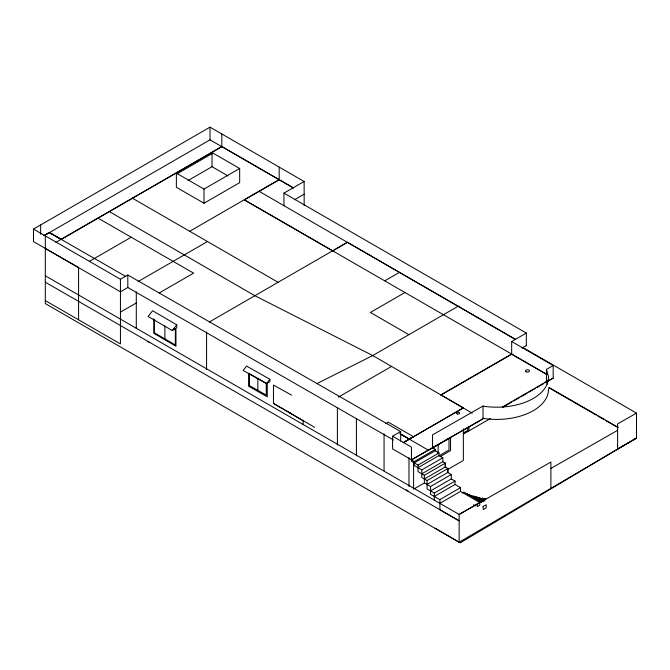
<?xml version="1.0" encoding="UTF-8"?>
<svg xmlns="http://www.w3.org/2000/svg" width="670" height="670" viewBox="0 0 670 670"><rect width="100%" height="100%" fill="white"/><g stroke="black" fill="none" stroke-linecap="round" stroke-linejoin="round"><path stroke-width="1" d="M44.136 235.639L209.995 139.846L209.995 127.149L304.121 181.495L304.172 205.531M438.147 453.389L438.147 444.729M450.542 437.301L450.542 450.6L440.031 456.672M463.355 428.808L463.355 460.449L447.979 469.327M468.95 430.877L468.95 426.74M546.871 374.538L511.671 354.212L511.671 341.524L526.327 333.057L526.327 345.753M636.5 438.063L459.151 542.239L435.157 528.228M221.837 133.992L221.837 146.688L61.196 239.433L49.379 232.607M636.5 438.331L636.5 413.13L523.337 347.797M266.526 383.684L269.876 379.27L246.543 366.055L243.193 370.468L266.526 383.684L269.876 381.716L269.876 379.27M172.224 330.511L176.754 324.824L152.626 310.763L148.095 316.449L172.224 330.511L176.754 327.915L176.754 324.824M545.062 382.838L546.318 381.59L553.194 378.19L553.194 365.493L511.671 341.524M636.5 437.929L460.206 542.851L45.317 303.611L45.317 235.907L33.5 229.081L209.995 127.149M44.128 235.472L49.354 232.431L61.196 239.265M44.128 235.631L49.354 232.431M403.273 442.585L463.355 407.871L403.248 442.736L409.37 439.043L400.392 433.858M55.903 242.322L221.979 146.437M177.257 173.723L212.03 153.648M187.96 180.599L212.03 166.696L228.068 175.959M203.998 189.082L239.659 168.488L239.659 182.65L203.998 203.236L176.369 187.29L176.369 173.128L203.998 189.082L203.998 203.236M89.303 261.409L131.295 237.163M189.702 231.276L279.172 179.619M546.871 374.379L244.357 199.886L279.172 179.786L279.172 167.09M45.317 235.907L120.441 279.239L127.811 274.985L400.66 431.572L400.66 440.969M283.963 205.824L283.963 193.127L304.121 181.495M393.407 439.939L127.811 287.514L120.441 291.768L45.317 248.436M138.087 281.584L207.465 241.527M78.574 319.766L78.574 267.598L33.5 241.619L33.5 229.081M294.482 199.752L304.121 194.191M120.441 312.12L136.521 302.832M159.334 292.916L193.596 273.134L98.071 218.144M209.258 322.036L347.395 242.28L515.565 339.372M244.357 199.886L332.73 250.907L347.395 242.28M384.815 280.814L399.471 272.347M405.007 292.472L370.393 312.463L408.876 334.673M458.146 306.224L372.721 355.552L316.885 383.634M338.3 397.176L391.556 366.423M385.753 423.616L388.29 422.15L413.599 436.765L408.976 438.984L399.898 433.766M511.671 354.053L440.902 394.906L472.233 413.164M522.014 348.082L526.327 345.586M440.902 395.074L511.671 354.212M553.194 378.19L546.452 382.076L546.452 369.379L553.194 365.493M502.81 406.791L546.452 381.59L547.197 384.237M400.66 431.572L392.578 436.204L392.578 448.9L411.464 459.804L482.425 419.043M418.03 467.694L439.026 455.567L439.026 452.962L418.03 465.089L411.397 461.262L411.397 459.955L483.011 418.892L483.011 406.012L484.787 406.397A51.749 29.882 0 0 0 548.437 376.44L546.452 369.379M429.102 449.947L430.911 448.9M432.719 447.861L449 438.456L449 450.014L439.051 455.759M502.793 407.268L511.788 402.075M513.589 401.029L518.982 397.913M520.783 396.875L527.072 393.24M528.873 392.193L535.171 388.558M536.963 387.52L543.261 383.877M463.288 432.962L467.744 430.391L467.744 427.318M411.397 459.955L414.219 461.588L435.366 449.377L435.366 450.684L414.219 462.886M463.682 433.925L490.314 418.549M414.219 461.588L414.219 465.491L421.832 469.888L442.837 457.761L442.837 461.672L421.832 473.791M418.03 465.089L418.03 471.596L424.37 475.256L445.374 463.129L445.374 466.873L424.37 479M421.832 469.888L421.832 477.534L427.05 480.549L447.912 468.506L447.912 472.409L427.05 484.452M414.504 488.648L424.453 482.903L430.567 486.487L451.287 474.528L451.287 478.924L455.031 481.077L455.031 484.494L434.311 496.462M430.567 490.884L451.664 478.707M427.05 480.549L427.05 488.849L434.311 493.045L455.031 481.077M434.311 500.205L434.311 493.045M439.805 503.379L460.524 491.411L460.524 487.668L439.805 499.636L430.567 494.301L430.567 486.487M462.216 493.045L463.908 492.065L481.336 502.131M474.486 497.358L476.035 496.462L483.874 500.993M477.509 498.212L478.991 497.358L485.088 500.875M480.758 498.941L482.517 497.927L485.239 499.493M483.363 499.719L485.901 498.254M477.241 503.999L477.241 506.595L479.779 505.138L479.779 502.534L459.151 514.443L45.317 275.805M483.221 506.47L486.185 504.761L486.185 507.852L483.221 509.56L483.078 506.386M483.011 406.012L432.544 434.864L432.544 447.753L435.366 449.377M636.5 413.13L617.598 423.926L617.606 449.042L636.5 438.247M550.891 468.431L617.606 430.324M483.011 418.214L484.787 418.608A51.749 29.882 0 0 0 548.437 388.65M291.534 395.132L273.469 385.066L273.469 403.541L291.534 413.775M49.354 232.599L125.692 276.409M221.837 146.521L293.427 187.851M209.995 139.846L293.427 188.019M283.963 193.127L526.327 333.057M239.659 168.488L212.03 152.542L212.03 166.696M515.481 339.489L259.014 191.26M548.738 387.319L618.402 427.493M549.316 387.997L596.057 414.981M597.849 416.02L604.139 419.654M605.94 420.693L616.727 426.916M132.367 198.178L278.084 282.305M463.355 407.871L372.721 355.552L254.826 295.696L109.243 211.527M439.026 452.962L435.224 450.759L435.224 449.461M439.026 455.567L442.837 457.761M400.082 433.842L428.256 450.114M442.837 461.672L445.374 463.129M392.578 436.204L411.464 447.108L411.464 459.804M447.912 468.506L445.232 466.956L445.232 463.213M451.287 474.528L447.769 472.492L447.769 468.581M455.031 484.494L460.524 487.668M472.928 495.649L483.388 501.688M469.971 494.912L481.755 501.713M466.873 493.614L481.789 502.224M460.524 491.411L479.779 502.534M473.598 504.82L475.34 505.825M288.854 412.318L314.607 427.301M406.313 489.845L408.089 490.876M45.317 282.204L459.151 520.833L439.897 509.719L439.897 499.577M45.317 300.604L120.441 343.936L120.441 279.239M174.183 328.602L175.95 329.632L175.95 346.231L153.782 333.317L153.782 318.794M173.597 328.995L175.339 330.009L175.339 344.983L154.452 332.814L154.452 319.841M148.003 341.616L149.804 342.663M273.62 403.424L302.915 420.676M303.125 420.685L303.175 424.772M550.891 488.279L550.891 462.032L459.151 514.443L459.151 542.239M424.37 475.256L424.37 482.911M413.599 462.459L413.599 489.175M408.976 457.66L408.976 486.487M384.061 433.842L384.061 470.834M356.415 418.775L356.415 455.885M337.395 408.005L337.395 445.115M267.255 382.805L267.255 396.799L248.612 386.238L248.612 373.24M257.858 378.483L257.858 390.359M206.578 331.926L206.578 369.488M164.895 325.922L164.895 338.903M136.286 291.777L136.286 328.627M127.811 274.985L127.811 287.514M40.644 224.961L40.644 234.358M266.266 383.24L249.458 373.718L249.458 385.602L266.266 395.124L266.266 383.24M457.283 413.968A1.591 0.938 -0.7 0 0 459.695 413.156A1.591 0.938 -0.7 0 0 457.317 412.352A1.591 0.938 -0.7 0 0 457.283 413.968M526.143 371.766A1.993 1.164 -0.7 0 0 529.451 371.155A1.993 1.164 -0.7 0 0 526.93 369.79A1.993 1.164 -0.7 0 0 526.143 371.766"/></g></svg>
